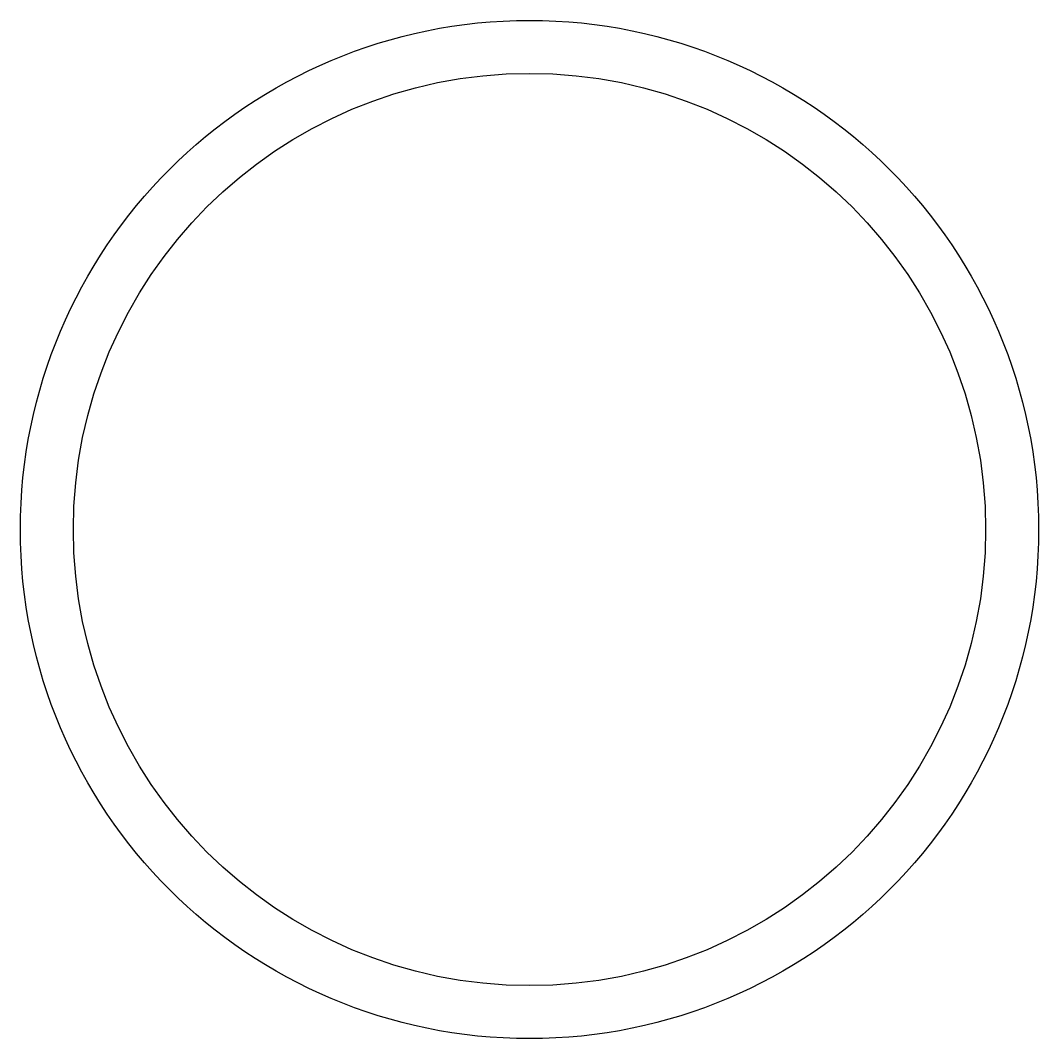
# Model space of a CAD drawing. Extents: x 56.8 to 152.8, y 100.5 to 196.5.
import ezdxf

# ---------------------------------------------------------------- set-up
doc = ezdxf.new("R2010")
doc.units = 0
doc.header["$MEASUREMENT"] = 0
doc.layers.get('0').update_dxf_attribs({"linetype": 'CONTINUOUS'})

msp = doc.modelspace()

# ---------------------------------------------------------------- linework, layer by layer
at = {"color": 7, "linetype": 'CONTINUOUS'}
for radius in [48, 43]:
    msp.add_circle((104.833, 148.5), radius, dxfattribs=at)

doc.saveas('drawing.dxf')
